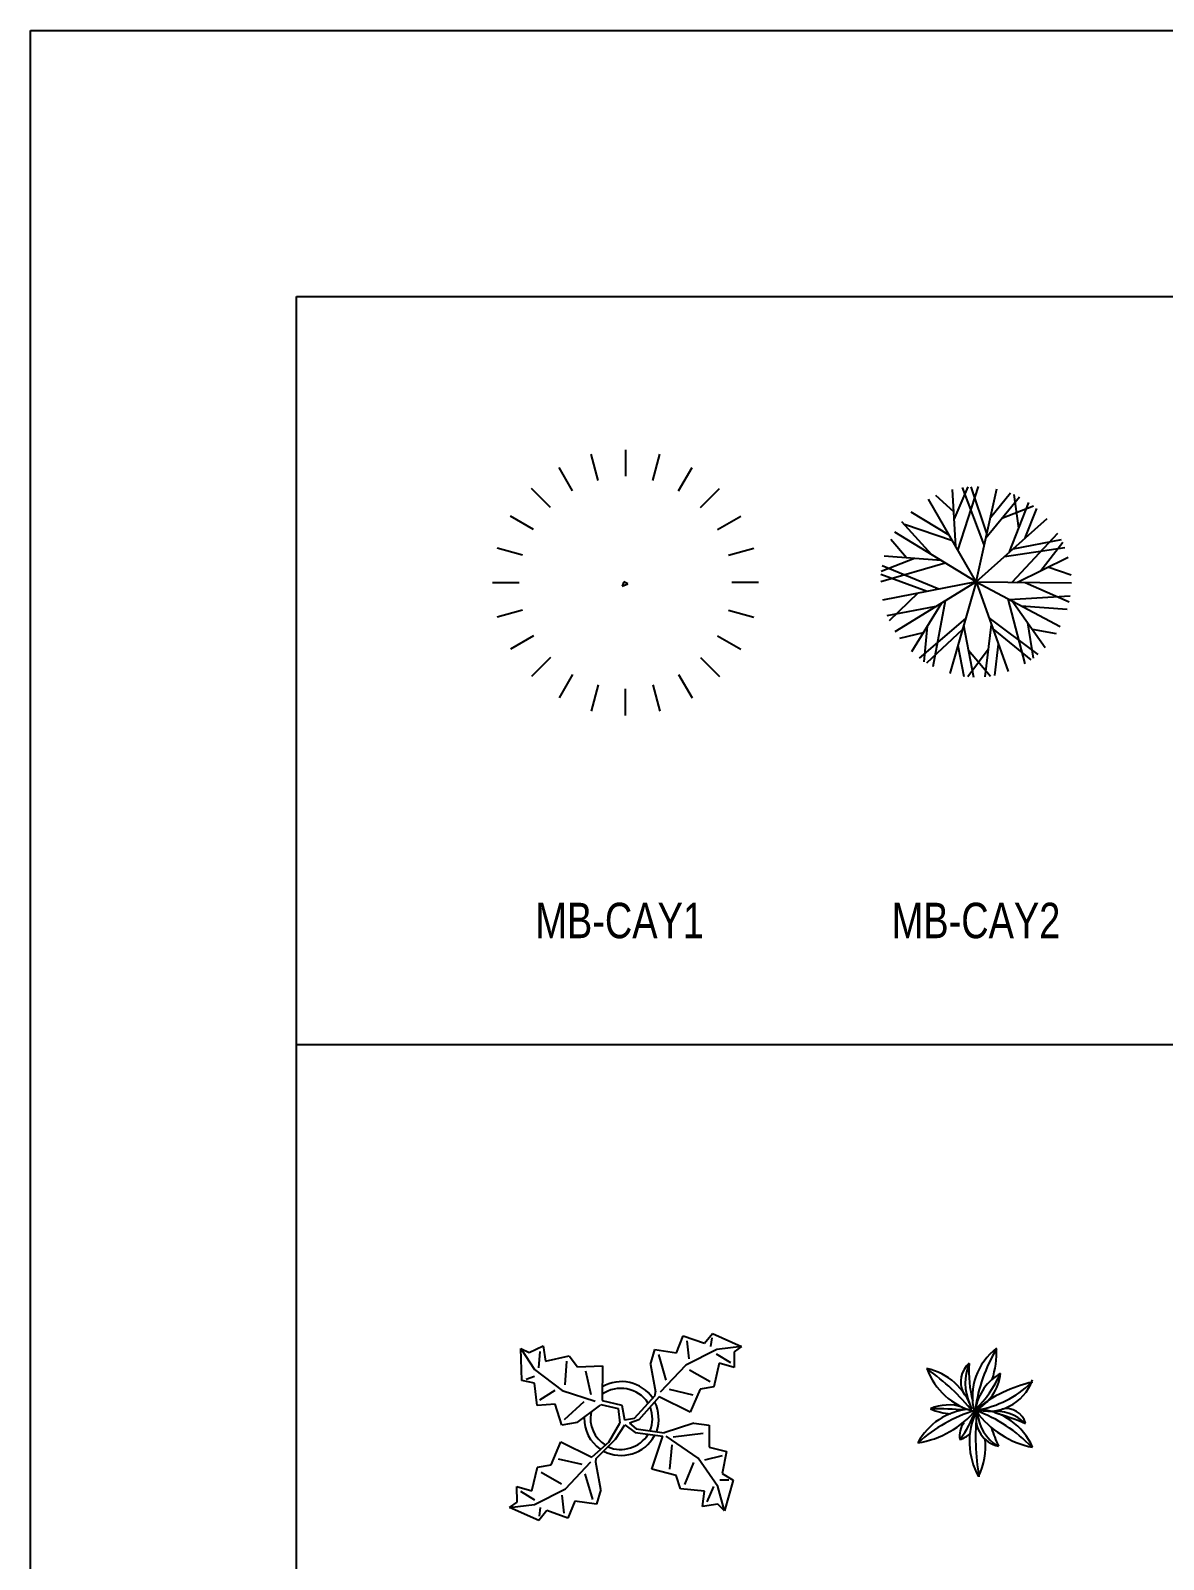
# Model space of a CAD drawing. Header units: millimetres. Extents: x 21129 to 2803301, y -510327 to 166837.
# Drawn here: x 218892 to 231672, y -115012 to -97763 of the extents above; entities that cross this region are included whole.
import ezdxf
from ezdxf.enums import TextEntityAlignment as Align

# ---------------------------------------------------------------- set-up
doc = ezdxf.new("R2010")
doc.units = ezdxf.units.MM
doc.layers.add('....01_TNT_A_DRAWING', color=7, linetype='Continuous')
doc.layers.add('....20_TNT_N_TEXT', color=9, linetype='Continuous')
doc.layers.add('....13_TNT_F_TREE', color=76, linetype='Continuous', transparency=0.5)
doc.styles.add('.TNT_A_TXT_3_NOTE', font='uromans.shx', dxfattribs={"width": 0.8})

# ---------------------------------------------------------------- blocks, each defined once
blk = doc.blocks.new('.TNT_KHUNG LAYOUT_2')
at = {"color": 250}
blk.add_lwpolyline([(0, 327), (450, 327), (450, 0), (0, 0)], close=True, dxfattribs=at)
at = {"color": 14}
blk.add_lwpolyline([(15, 312), (435, 312), (435, 15), (15, 15)], close=True, dxfattribs=at)
blk = doc.blocks.new('mb-cay21')
for centre, radius, start, end in [((323.1, 122.3), 343.6, 127.05261, 193.63974), ((904.3, -75.7), 917.8, 149.27742, 171.90411), ((-406.1, 380.2), 522.5, 342.14169, 1.77784), ((-350.1, -53.9), 344, 18.26791, 77.75767), ((82.6, 412.2), 382.5, 199.85323, 255.87158), ((-1036.3, -792.8), 1314.9, 39.26185, 54.55364), ((57.2, 206.9), 143.4, 131.9837, 205.4724), ((223.6, 200.6), 284.7, 157.16004, 204.0107), ((606.6, 265.2), 647, 175.92625, 194.9396), ((68.8, 307.2), 265.4, 252.56429, 340.56581), ((-129.6, 285.7), 270.1, 297.6391, 353.49272), ((271.4, 12.4), 276.5, 118.6711, 171.44478), ((-495.3, 541.9), 695.3, 315.35272, 335.24008), ((495.1, -566.9), 792.9, 102.82364, 128.45837), ((-88.7, 615.9), 575.3, 279.62893, 313.85168), ((-10.5, -305.4), 359.6, 95.35088, 151.9516), ((-406.1, 380.2), 522.5, 278.61102, 320.85), ((261.9, -799.3), 887.3, 107.61578, 131.42555), ((-154.6, -182.9), 259.9, 72.60291, 113.2685), ((-129.8, 325.5), 298.2, 244.70443, 267.56264), ((-248.9, -2287.2), 2343.1, 85.49801, 90.08997), ((-622.8, 273.1), 660.3, 323.97576, 339.48616), ((357.4, -130.7), 394.8, 154.19101, 209.75886), ((1314, -105.4), 1316.3, 173.88522, 189.76002), ((158.3, 0), 158.3, 169.01233, 258.57329), ((-266.6, -705.1), 795.3, 43.05841, 70.36823), ((419.9, 345), 516.7, 216.01013, 258.75138), ((-348.8, -155), 401.9, 28.06328, 29.23026), ((251.9, 53.1), 245.2, 184.81411, 238.09448), ((-10.5, -305.4), 359.6, 23.55692, 85.59274), ((111.8, -192.3), 234.2, 44.37449, 98.36113), ((-381.7, -1631), 1733.4, 67.58498, 73.6645), ((170.4, -56.7), 113, 15.64675, 102.64432), ((21.5, -95.9), 114.6, 141.04441, 190.88338), ((-116, -9.4), 111, 283.02136, 317.16263), ((850.4, 187.1), 800.3, 197.54991, 205.31468), ((-348.8, -155), 401.9, 334.71961, 5.66737)]:
    blk.add_arc(centre, radius, start, end)
blk = doc.blocks.new('mb-cay20')
for p, q in [((320.3725, 371.791), (358.6555, 466.3785)), ((358.6555, 466.3785), (477.7535, 424.648)), ((379.722, 438.424), (390.4495, 336.9485)), ((477.7535, 424.648), (523.124, 480.7495)), ((519.68, 456.2425), (512.792, 407.2285)), ((523.124, 480.7495), (687.792, 407.624)), ((-557.6935, 395.822), (-510.9125, 371.987)), ((-557.6935, 395.822), (-480.3225, 277.837)), ((-551.2325, 215.7645), (-557.6935, 395.822)), ((-510.9125, 371.987), (-432.3585, 410.5255)), ((-456.785, 285.488), (-448.2485, 379.3405)), ((-432.3585, 410.5255), (-417.3575, 324.3205)), ((-417.3575, 324.3205), (-284.0775, 354.613)), ((-284.0775, 354.613), (-237.5975, 291.648)), ((173.523, 304.955), (197.8305, 389.011)), ((197.8305, 389.011), (320.3725, 371.791)), ((218.897, 361.06), (261.2225, 217.6545)), ((547.8305, 389.8055), (373.03, 301.91)), ((544.3865, 365.2985), (624.9985, 316.4805)), ((687.792, 407.624), (547.8305, 389.8055)), ((687.792, 407.624), (645.862, 376.0295)), ((645.862, 376.0295), (646.0615, 288.5295)), ((-480.3225, 277.837), (-324.695, 159.2605)), ((-299.9675, 323.428), (-308.805, 190.4455)), ((-237.5975, 291.648), (-96.67, 298.4065)), ((-160.5275, 134.533), (-190.82, 267.813)), ((-96.67, 298.4065), (-98.1575, 102.7565)), ((173.523, 304.955), (201.873, 151.0215)), ((373.03, 301.91), (229.2885, 148.211)), ((509.7435, 207.7215), (394.093, 273.959)), ((562.0055, 312.8405), (530.8065, 179.767)), ((646.0615, 288.5295), (562.0055, 312.8405)), ((-480.9175, 199.577), (-551.2325, 215.7645)), ((-527.695, 223.412), (-480.62, 238.707)), ((-466.214, 74.242), (-480.9175, 199.577)), ((530.8065, 179.767), (453.8415, 165.592)), ((-450.3275, 105.427), (-363.825, 159.558)), ((-324.695, 159.2605), (-137.3855, 98.721)), ((-310.289, -5.2045), (-199.9515, 95.7005)), ((-98.1575, 102.7565), (12.1135, 75.1835)), ((83.3175, 2.156), (199.535, 131.124)), ((222.936, 123.067), (108.241, -6.972)), ((199.535, 131.124), (201.873, 151.0215)), ((398.1355, 35.966), (222.936, 123.067)), ((278.8415, 165.1965), (411.9115, 133.9975)), ((453.8415, 165.592), (398.1355, 35.966)), ((-364.42, 81.298), (-466.214, 74.242)), ((-326.179, -36.3895), (-364.42, 81.298)), ((-239.974, -21.392), (-114.044, 71.5715)), ((-114.044, 71.5715), (-106.2145, 79.3555)), ((-106.2145, 79.3555), (-9.247, 56.9275)), ((-9.247, 56.9275), (1.4315, -25.2315)), ((-9.247, 56.9275), (-9.247, 56.9275)), ((12.1135, 75.1835), (26.355, -6.972)), ((26.355, -6.972), (83.3175, 2.156)), ((-239.974, -21.392), (-326.179, -36.3895)), ((-61.341, -132.405), (1.4315, -25.2315)), ((-23.4885, -116.515), (29.9145, -34.3595)), ((29.9145, -34.3595), (87.8885, -79.093)), ((108.241, -6.972), (54.8345, -25.2315)), ((54.8345, -25.2315), (93.9995, -57.1795)), ((87.8885, -79.093), (244.202, -99.078)), ((93.9995, -57.1795), (250.649, -79.9995)), ((417.4415, -24.8325), (250.649, -79.9995)), ((301.728, -101.9725), (471.2295, -81.851)), ((417.4415, -24.8325), (504.063, -37.205)), ((504.063, -37.205), (504.063, -160.951)), ((-387.0055, -260.0885), (-331.2995, -130.4625)), ((-331.2995, -130.4625), (-156.1, -217.5635)), ((-61.341, -132.405), (-156.1, -217.5635)), ((-132.7025, -225.6205), (-23.4885, -116.515)), ((182.329, -284.6935), (244.202, -99.078)), ((442.1935, -222.8205), (261.989, -99.589)), ((293.699, -148.575), (281.3265, -284.6935)), ((504.063, -160.951), (603.057, -185.6995)), ((-212.0055, -259.693), (-345.0755, -228.494)), ((-306.194, -396.4065), (-162.3405, -244.314)), ((-135.037, -245.518), (-132.7025, -225.6205)), ((-106.687, -399.4515), (-135.037, -245.518)), ((367.9445, -371.315), (417.4415, -247.5725)), ((553.56, -383.6875), (442.1935, -222.8205)), ((578.3085, -210.448), (479.3145, -235.1965)), ((603.057, -185.6995), (578.3085, -309.442)), ((-495.1695, -407.3335), (-463.974, -274.2635)), ((-463.974, -274.2635), (-387.0055, -260.0885)), ((-442.911, -302.2145), (-327.257, -368.452)), ((-152.061, -455.5565), (-194.3865, -312.151)), ((318.4475, -321.818), (182.329, -284.6935)), ((343.196, -396.0635), (318.4475, -321.818)), ((578.3085, -309.442), (640.1815, -346.5665)), ((-579.2255, -383.026), (-495.1695, -407.3335)), ((-579.0295, -470.526), (-579.2255, -383.026)), ((-477.5505, -459.795), (-558.1625, -410.977)), ((-480.9945, -484.302), (-306.194, -396.4065)), ((-106.687, -399.4515), (-130.998, -483.5075)), ((479.3145, -408.4395), (343.196, -396.0635)), ((466.942, -495.0575), (479.3145, -408.4395)), ((528.8115, -383.6875), (491.6905, -470.309)), ((590.6845, -519.806), (553.56, -383.6875)), ((615.433, -346.5665), (565.936, -346.5665)), ((640.1815, -346.5665), (590.6845, -519.806)), ((-620.956, -502.1205), (-579.0295, -470.526)), ((-620.956, -502.1205), (-480.9945, -484.302)), ((-456.288, -575.246), (-620.956, -502.1205)), ((-452.844, -550.739), (-445.956, -501.725)), ((-312.886, -532.9205), (-323.617, -431.445)), ((-253.5365, -466.2875), (-291.823, -560.875)), ((-130.998, -483.5075), (-253.5365, -466.2875)), ((553.56, -482.685), (466.942, -495.0575)), ((590.6845, -519.806), (553.56, -482.685)), ((-410.9175, -519.1445), (-456.288, -575.246)), ((-291.823, -560.875), (-410.9175, -519.1445))]:
    blk.add_line(p, q)
for centre, radius, start, end in [((9.324, -5.887), 214.4628, 34.37569, 120.1028), ((7.2205, -13.1495), 183.6147, 33.82192, 124.9414), ((5.894, -1.113), 214.5089, 341.2017, 26.09184), ((10.402, -0.063), 210, 178.6147, 235.1169), ((10.402, -0.063), 175, 168.1647, 238.6725), ((0, 0), 184.7136, 338.4094, 20.03007), ((8.505, 7.5005), 215.2233, 242.5812, 331.2714), ((5.467, 11.214), 185.0891, 247.3711, 327.472)]:
    blk.add_arc(centre, radius, start, end)
blk = doc.blocks.new('mb-cay2')
for p, q in [((-114.6, 198.9), (-131.9, 521.2)), ((-122.7, 351.2), (-43.8, 535.8)), ((-101.7, 176.6), (13.8, 537.4)), ((46.5, 209.4), (-76.8, 532.1)), ((60.8, 273.6), (-26.5, 536.9)), ((0, 0), (116.6, 524.8)), ((0, 0), (-268.3, 465.9)), ((-125.1, 395), (-227.1, 487.3)), ((55.2, 248.3), (244.3, 478.9)), ((80.9, 364.1), (193.6, 501.5)), ((189.6, 169.6), (298.1, 447.4)), ((241.5, 302.4), (214.8, 492.8)), ((-151.4, 262.9), (-365.9, 393.9)), ((0, 0), (400.6, 358.5)), ((145.6, 358.6), (324.7, 428.4)), ((277.9, 248.7), (342.7, 414.2)), ((0, 0), (-458.5, 280.6)), ((-250, 153), (-418, 338.1)), ((-133.6, 232), (-404.1, 322.9)), ((203.8, -2.3), (461.9, 275)), ((-391.5, 135.6), (-481, 240)), ((159.8, 143), (501.6, 193.4)), ((208.9, 186.9), (481.2, 239.6)), ((366.3, 64.8), (488.7, 223.9)), ((-173.9, 106.4), (-537.6, 0.6)), ((-347.8, 132.1), (-534.4, 58.1)), ((-210.6, -40.9), (-529.8, 91)), ((-195.8, 119.8), (-517.5, 145.7)), ((229.5, -2.6), (519, 140)), ((-275.2, -53.5), (-536, 40.8)), ((0, 0), (-527.7, -102.6)), ((0, 0), (-457.9, -281.7)), ((0, 0), (-147.6, -516.9)), ((0, 0), (181.4, -506.1)), ((0, 0), (475.5, -250.9)), ((0, 0), (537.6, -6)), ((405.7, 84.2), (536.1, 40.4)), ((-327.3, -63.6), (-490.2, -220.6)), ((187.1, -98.7), (531.9, -78.2)), ((277.6, -3.1), (525.6, -113)), ((-226.2, -139.2), (-502.4, -191.4)), ((-195.5, -120.3), (-364.3, -395.3)), ((-173.6, -106.8), (-244, -479)), ((180.3, -95.1), (275.1, -461.9)), ((203, -107.1), (389.6, -370.4)), ((254.6, -134.4), (514.9, -154.7)), ((-58.9, -206.3), (-321.1, -431.2)), ((-275.3, -250.2), (-293.9, -450.2)), ((-69.8, -244.6), (-13.5, -537.4)), ((85.8, -239.5), (48.9, -535.4)), ((72.4, -201.9), (348.8, -409)), ((291.2, -231.5), (323, -429.8)), ((-298.2, -287.6), (-431.9, -320.2)), ((-76.9, -269.5), (-279.2, -459.4)), ((94.6, -263.9), (308.9, -440)), ((316.5, -267.3), (452, -291)), ((-102.4, -358.6), (-68.8, -533.2)), ((68.2, -381), (-46.1, -535.6)), ((-42.9, -384.6), (81.3, -531.4)), ((125.8, -351.1), (103.9, -527.5))]:
    blk.add_line(p, q)
blk = doc.blocks.new('mb-cay1')
for p, q in [((-121.2, 572.3), (-160.9, 720.3)), ((33.2, 745.8), (33.2, 595.8)), ((187.7, 572.3), (227.3, 720.3)), ((-266.1, 514.3), (-341.8, 645.4)), ((332.6, 514.3), (408.2, 645.4)), ((-389.9, 419), (-497.1, 526.2)), ((456.4, 419), (563.6, 526.2)), ((-485.3, 295.2), (-616.3, 370.8)), ((551.8, 295.2), (682.8, 370.8)), ((-547.1, 151.3), (-691.2, 190)), ((613.5, 151.3), (757.7, 190)), ((22.9, 0.5), (13.3, -23.9)), ((46.7, -11.7), (22.9, 0.5)), ((-716.8, -4.2), (-566.8, -4.2)), ((13.3, -23.9), (46.7, -11.7)), ((783.2, -4.2), (633.2, -4.2)), ((-547.1, -159.6), (-691.2, -198.3)), ((613.5, -159.6), (757.7, -198.3)), ((-485.3, -303.6), (-616.3, -379.2)), ((551.8, -303.6), (682.8, -379.2)), ((-389.9, -427.3), (-497.1, -534.5)), ((456.4, -427.3), (563.6, -534.5)), ((-266.1, -522.6), (-341.8, -653.7)), ((-121.2, -580.6), (-160.9, -728.6)), ((187.7, -580.6), (227.3, -728.6)), ((332.6, -522.6), (408.2, -653.7)), ((33.2, -754.2), (33.2, -604.2))]:
    blk.add_line(p, q)
at = {"width": 0.8, "flags": 9}
blk.add_attdef('ESTCODE', (22.9, 0.5), '', height=8.75, dxfattribs=at)

msp = doc.modelspace()

# ---------------------------------------------------------------- linework, layer by layer
at = {"layer": '....13_TNT_F_TREE'}
msp.add_line((221892.4, -109202.9), (305892.4, -109202.9), dxfattribs=at)

# ---------------------------------------------------------------- block references
at = {"layer": '....01_TNT_A_DRAWING', "xscale": 200, "yscale": 200, "zscale": 200}
msp.add_blockref('.TNT_KHUNG LAYOUT_2', (218892.4, -163162.9), dxfattribs=at)
at = {"layer": '....13_TNT_F_TREE', "xscale": 2, "yscale": 2, "zscale": 2}
for name, p in [('mb-cay1', (225537.6, -103982.9)), ('mb-cay2', (229557.6, -103982.9)), ('mb-cay20', (225537.6, -113422.9)), ('mb-cay21', (229557.6, -113422.9))]:
    msp.add_blockref(name, p, dxfattribs=at)

# ---------------------------------------------------------------- texts
at = {"layer": '....20_TNT_N_TEXT', "style": '.TNT_A_TXT_3_NOTE', "width": 0.8}
for s, p in [('MB-CAY1', (225537.6, -108002.9)), ('MB-CAY2', (229557.6, -108002.9))]:
    msp.add_text(s, height=400, dxfattribs=at).set_placement(p, align=Align.CENTER)

doc.saveas('drawing.dxf')
